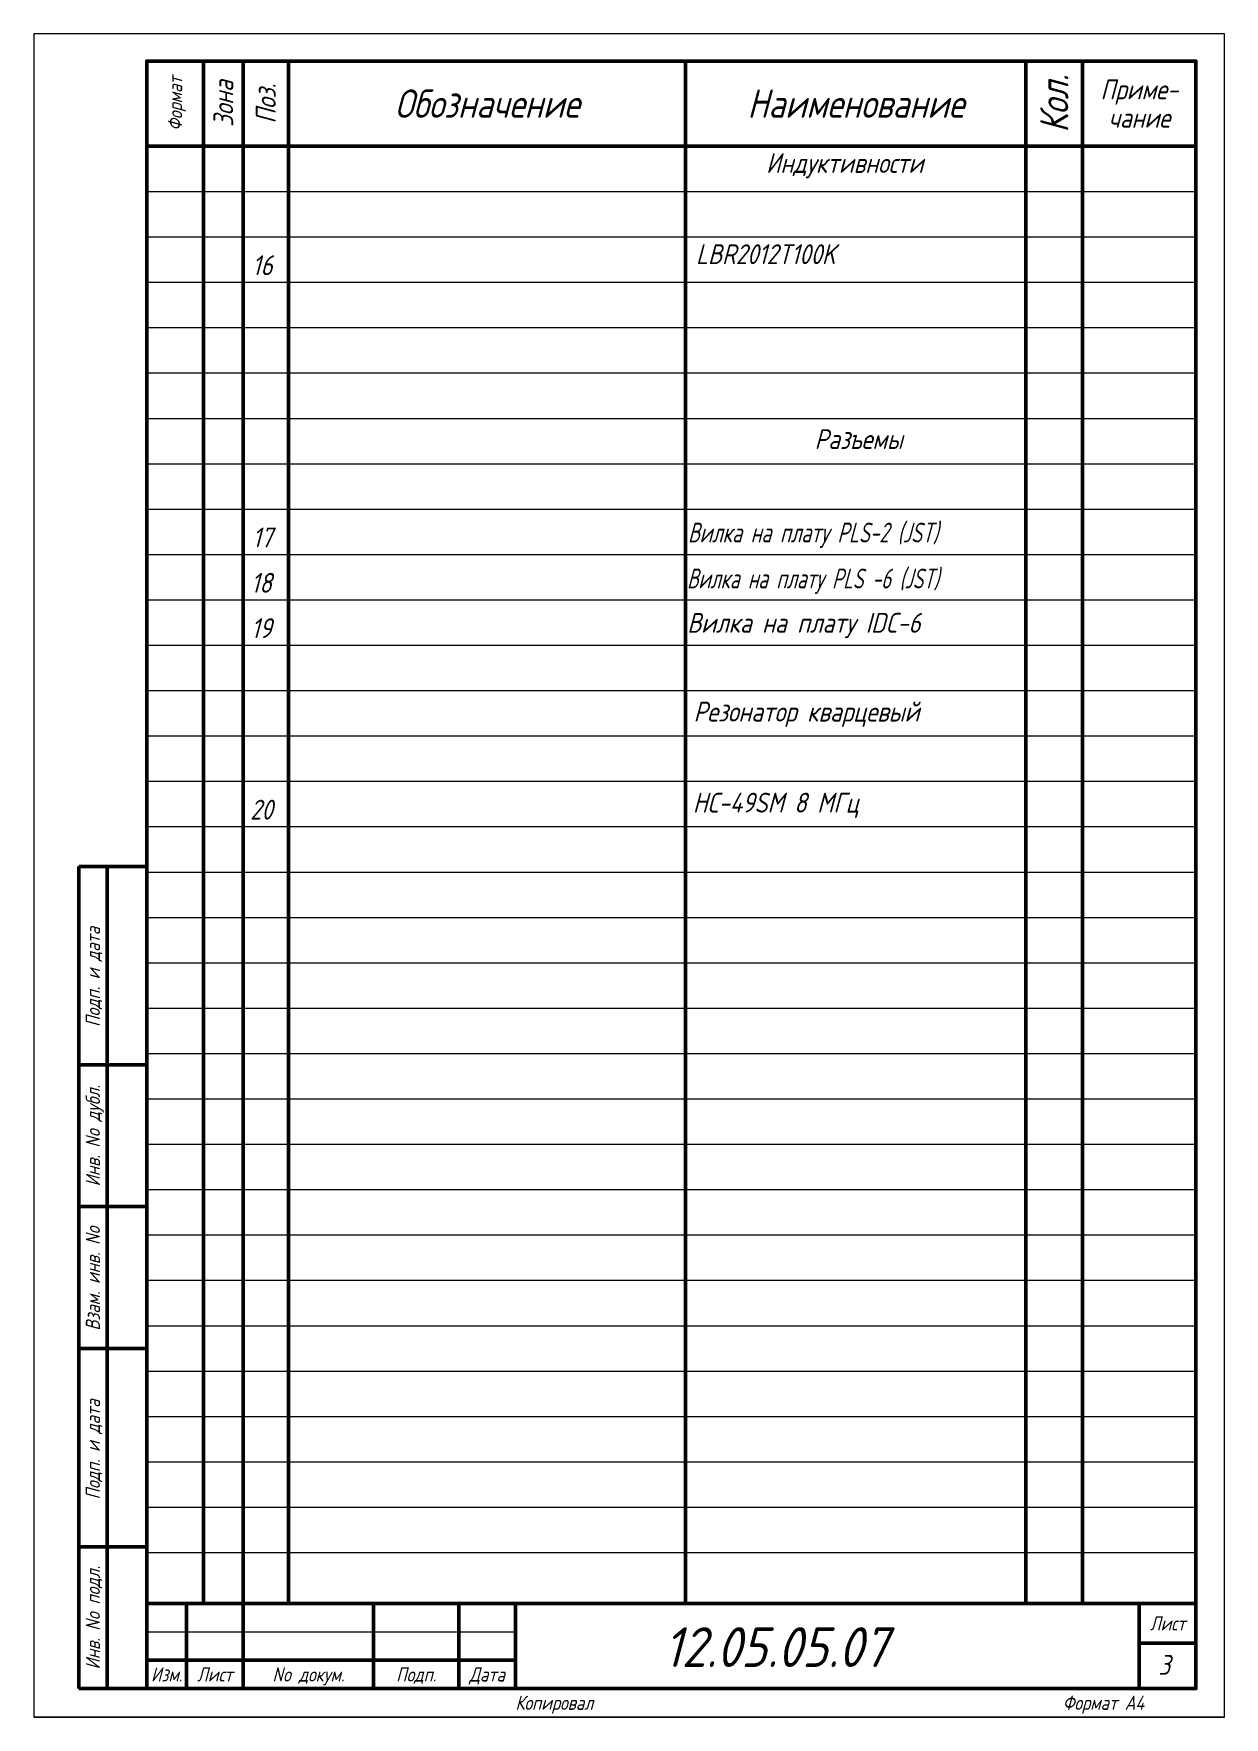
# Paper-space layout 'Лист2' of a CAD drawing. Header units: millimetres. Extents: x 0 to 210, y 0 to 297.
# The model-space entities are those that its viewports show. They can reach past a viewport. Long polylines and large blocks are cut down to what shows.
import ezdxf
from ezdxf.enums import TextEntityAlignment as Align

# ---------------------------------------------------------------- set-up
doc = ezdxf.new("R2010")
doc.units = ezdxf.units.MM
doc.layers.add('AM_VIEWS', color=1, linetype='Continuous', lineweight=25, plot=False)
for name, color, linetype, lineweight in [('OSN25', 2, 'Continuous', 20), ('OSN50', 3, 'Continuous', 50), ('TEXT', 1, 'Continuous', 30)]:
    doc.layers.add(name, color=color, linetype=linetype, lineweight=lineweight)
doc.styles.add('E', font='simplex.shx', dxfattribs={"width": 0.8, "oblique": 15})
doc.styles.add('E1', font='simplex.shx', dxfattribs={"oblique": 15})
doc.styles.get("Standard").update_dxf_attribs({"font": 'geniso.shx', "oblique": 15})

msp = doc.modelspace()

# ---------------------------------------------------------------- linework, layer by layer
at = {"layer": 'OSN25'}
for p, q in [((817.959, 171.077), (1002.959, 171.077)), ((817.959, 163.077), (1002.959, 163.077)), ((817.959, 155.077), (1002.959, 155.077)), ((817.959, 147.077), (1002.959, 147.077)), ((817.959, 147.077), (1002.959, 147.077)), ((817.959, 139.077), (1002.959, 139.077)), ((817.959, 131.077), (1002.959, 131.077)), ((817.959, 123.077), (1002.959, 123.077)), ((817.959, 115.077), (1002.959, 115.077)), ((817.959, 107.077), (1002.959, 107.077)), ((817.959, 99.077), (1002.959, 99.077)), ((817.959, 91.077), (1002.959, 91.077)), ((817.959, 83.077), (1002.959, 83.077)), ((817.959, 75.077), (1002.959, 75.077)), ((817.959, 67.077), (1002.959, 67.077)), ((817.959, 59.077), (1002.959, 59.077)), ((817.959, 51.077), (1002.959, 51.077)), ((817.959, 43.077), (1002.959, 43.077)), ((817.959, 35.077), (1002.959, 35.077)), ((817.959, 27.077), (1002.959, 27.077)), ((817.959, 19.077), (1002.959, 19.077)), ((817.959, 11.077), (1002.959, 11.077)), ((817.959, 3.077), (1002.959, 3.077)), ((817.959, -4.923), (1002.959, -4.923)), ((817.959, -12.923), (1002.959, -12.923)), ((817.959, -20.923), (1002.959, -20.923)), ((817.959, -28.923), (1002.959, -28.923)), ((817.959, -36.923), (1002.959, -36.923)), ((817.959, -44.923), (1002.959, -44.923)), ((817.959, -52.923), (1002.959, -52.923)), ((817.959, -60.923), (1002.959, -60.923)), ((817.959, -68.923), (1002.959, -68.923)), ((817.959, -82.923), (882.959, -82.923))]:
    msp.add_line(p, q, dxfattribs=at)
msp.add_lwpolyline([(797.959, -97.923), (1007.959, -97.923), (1007.959, 199.077), (797.959, 199.077)], close=True, dxfattribs=at)
at = {"layer": 'OSN50'}
for p, q in [((827.959, 194.077), (827.959, -77.923)), ((834.959, 194.077), (834.959, -77.923)), ((842.959, 194.077), (842.959, -77.923)), ((912.959, 194.077), (912.959, -77.923)), ((972.959, 194.077), (972.959, -77.923)), ((982.959, 194.077), (982.959, -77.923)), ((817.959, 179.077), (1002.959, 179.077)), ((810.959, -92.923), (810.959, 52.077)), ((817.959, -77.923), (1002.959, -77.923)), ((824.959, -77.923), (824.959, -92.923)), ((834.959, -77.923), (834.959, -92.923)), ((857.959, -77.923), (857.959, -92.923)), ((872.959, -77.923), (872.959, -92.923)), ((882.959, -77.923), (882.959, -92.923)), ((992.959, -77.923), (992.959, -92.923)), ((992.959, -84.923), (1002.959, -84.923)), ((817.959, -87.923), (882.959, -87.923))]:
    msp.add_line(p, q, dxfattribs=at)
msp.add_lwpolyline([(817.959, -92.923), (1002.959, -92.923), (1002.959, 194.077), (817.959, 194.077)], close=True, dxfattribs=at)
for points in [[(817.959, 52.077), (805.959, 52.077)], [(805.959, -92.923), (805.959, 52.077)], [(817.959, 17.077), (805.959, 17.077)], [(817.959, -7.923), (805.959, -7.923)], [(817.959, -32.923), (805.959, -32.923)], [(817.959, -67.923), (805.959, -67.923)], [(817.959, -92.923), (805.959, -92.923)]]:
    msp.add_lwpolyline(points, dxfattribs=at)

# ---------------------------------------------------------------- texts
at = {"layer": 'TEXT', "style": 'E', "oblique": 15, "width": 0.8}
for s, height, p in [('Формат', 2.5, (822.959, 186.577)), ('Зона', 3.5, (831.459, 186.577)), ('Кол.', 5, (977.959, 186.577)), ('Поз.', 3.5, (838.959, 186.577)), ('Подп. и дата', 2.5, (808.459, 32.577)), ('Инв. No дубл.', 2.5, (808.459, 4.567)), ('Взам. инв. No', 2.5, (808.459, -20.595)), ('Подп. и дата', 2.5, (808.459, -50.761)), ('Инв. No подл.', 2.5, (808.459, -80.426))]:
    msp.add_text(s, height=height, rotation=90, dxfattribs=at).set_placement(p, align=Align.MIDDLE_CENTER)
for s, height, p in [('Приме-', 3.5, (992.959, 189.077)), ('Обозначение', 5, (877.959, 186.577)), ('Наименование', 5, (942.959, 186.577)), ('чание', 3.5, (992.959, 184.077)), ('Индуктивности', 3.5, (941.009, 176.109)), ('16', 3.5, (838.336, 158.077)), ('17', 3.5, (838.336, 110.077)), ('18', 3.5, (838.165, 102.077)), ('19', 3.5, (838.165, 94.077)), ('20', 3.5, (838.165, 62.077)), ('Лист', 2.5, (997.959, -81.423)), ('3', 3.5, (997.374, -88.74)), ('Изм.', 2.5, (821.459, -90.423)), ('Лист', 2.5, (829.959, -90.423)), ('No докум.', 2.5, (846.459, -90.423)), ('Подп.', 2.5, (865.459, -90.423)), ('Дата', 2.5, (877.959, -90.423))]:
    msp.add_text(s, height=height, dxfattribs=at).set_placement(p, align=Align.MIDDLE_CENTER)
at = {"layer": 'TEXT', "style": 'E1', "oblique": 15}
for s, width, p in [('LBR2012T100K', 0.8, (914.805, 158.278)), ('Разъемы', 0.8, (935.706, 125.669)), ('Вилка на плату PLS-2 (JST)', 0.67, (913.375, 109.189)), ('Вилка на плату PLS -6 (JST)', 0.65, (913.21, 101.086)), ('Вилка на плату IDC-6', 0.8, (913.26, 93.274)), ('Резонатор кварцевый', 0.8, (914.375, 77.61))]:
    msp.add_text(s, height=3.5, dxfattribs=dict(at, width=width)).set_placement(p)
at = {"layer": 'TEXT', "style": 'E', "oblique": 15, "width": 0.8}
msp.add_text('НС-49SM 8 MГц', height=3.5, dxfattribs=at).set_placement((914.235, 63.311), align=Align.MIDDLE_LEFT)
at = {"layer": 'TEXT', "linetype": 'Continuous', "style": 'E', "oblique": 15, "width": 0.8}
for s, p in [('Копировал', (882.959, -96.673)), ('Формат A4', (979.459, -96.673))]:
    msp.add_text(s, height=2.5, dxfattribs=at).set_placement(p)
at = {"layer": 'TEXT', "insert": (909.12, -82.102), "char_height": 7, "attachment_point": 1}
msp.add_mtext_dynamic_manual_height_columns('12.05.05.07', width=120, gutter_width=12.5, heights=[0], dxfattribs=at)

psp = doc.layouts.new('Лист2')

# ---------------------------------------------------------------- viewports
at = {"layer": 'AM_VIEWS'}
psp.add_viewport(center=(104.97, 148.49), size=(209.94, 296.899), view_center_point=(902.99, 50.464), view_height=296.8988, dxfattribs=at)

doc.saveas('drawing.dxf')
